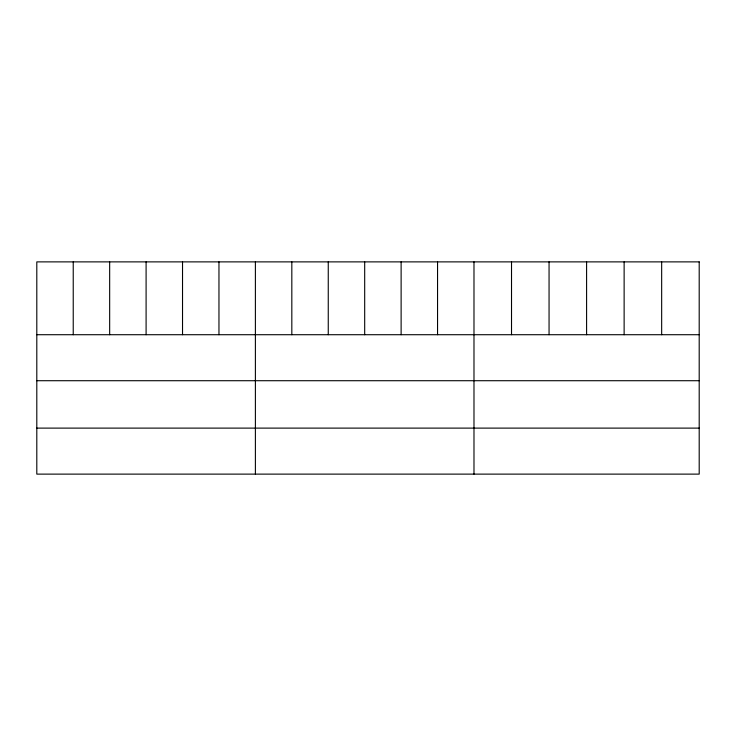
<?xml version="1.0" encoding="UTF-8"?>
<svg xmlns="http://www.w3.org/2000/svg" width="736" height="736" viewBox="0 0 736 736"><rect width="100%" height="100%" fill="white"/><g stroke="black" fill="none" stroke-linecap="round" stroke-linejoin="round"><path stroke-width="1.1" d="M36.8 334.714L699.2 334.714M36.8 380.714L699.2 380.714M36.8 428.113L699.2 428.113M661.664 261.878L661.664 334.714M624.128 261.878L624.128 334.714M586.592 261.878L586.592 334.714M549.056 261.878L549.056 334.714M511.52 261.878L511.52 334.714M473.984 261.878L473.984 474.122M437.552 261.878L437.552 334.714M401.12 261.878L401.12 334.714M364.688 261.878L364.688 334.714M328.256 261.878L328.256 334.714M291.824 261.878L291.824 334.714M255.392 261.878L255.392 474.122M218.96 261.878L218.96 334.714M182.528 261.878L182.528 334.714M146.096 261.878L146.096 334.714M109.664 261.878L109.664 334.714M73.232 261.878L73.232 334.714M699.2 261.878L36.8 261.878L36.8 474.122L699.2 474.122L699.2 261.878"/></g></svg>
